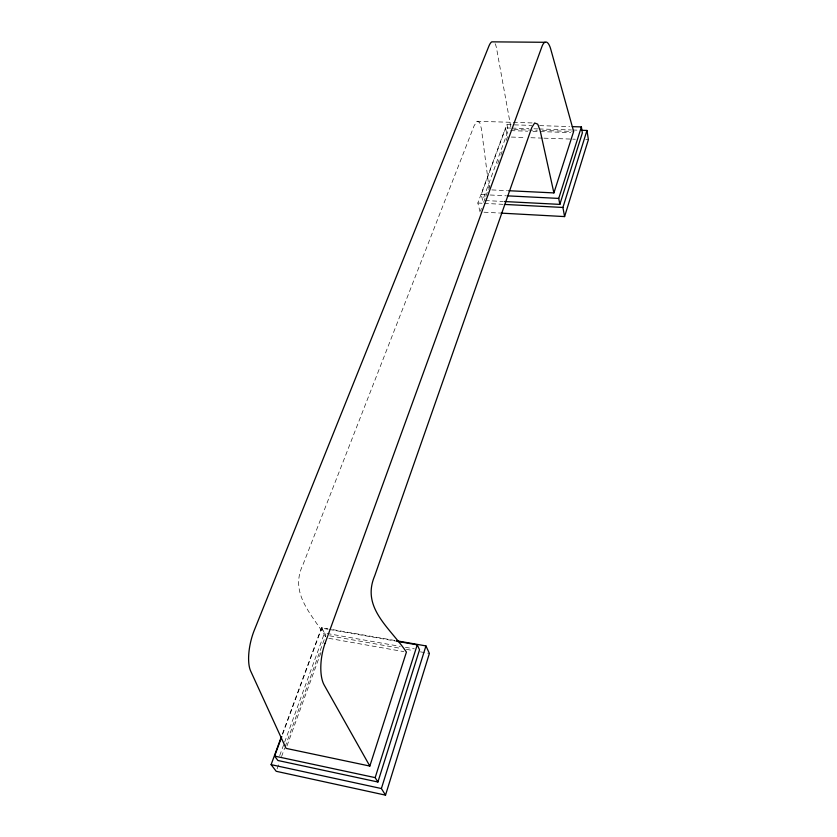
<?xml version="1.0" encoding="UTF-8"?>
<svg xmlns="http://www.w3.org/2000/svg" width="837" height="837" viewBox="0 0 837 837"><rect width="100%" height="100%" fill="white"/><g stroke="black" fill="none" stroke-linecap="round" stroke-linejoin="round"><path stroke-width="0.63" stroke-dasharray="4.18 3.14" d="M277.099 768.826L279.328 762.695M281.567 756.564L284.695 747.975M285.145 746.75L325.834 635.137L321.534 627.656L327.905 628.775M480.543 210.767L481.421 208.34M483.629 202.292L485.397 197.448M485.837 196.245L488.484 188.974M488.923 187.77L489.812 185.343M497.753 163.56L499.072 159.93M500.84 155.086L502.158 151.455M506.134 140.564L507.463 136.923L505.506 127.894L510.675 128.061M286.976 745.924L321.366 651.385M279.704 755.591L284.182 743.34M284.632 742.116L324.505 633.044L321.68 628.148L328.052 629.257M282.362 734.059L321.534 627.656M480.103 211.981L477.843 203.025L505.506 127.894M282.676 734.164L321.68 628.148M506.95 124.64L508.216 130.562L482.677 200.42L481.223 194.55L506.95 124.64L531.757 125.393M532.091 122.934L477.017 121.281L474.129 125.759L303.057 564.473C289.163 593.161 311.249 613.469 325.603 636.8M539.593 125.634L569.631 126.554M511.972 128.092L528.775 128.626M533.954 128.793L537.825 128.908M539.122 128.95L571.451 129.965M572.738 130.007L579.204 130.216M513.855 129.557L537.249 130.3M542.449 130.467L572.341 131.419M510.821 130.645L527.728 131.189M532.928 131.357L570.635 132.57M511.376 137.059L525.73 137.55M530.951 137.728L542.7 138.126M544.008 138.168L571.42 139.099M572.728 139.141L575.343 139.224M585.785 139.58L588.39 139.674M491.894 189.915L507.4 190.658M481.223 194.55L488.975 194.937M490.262 195L505.768 195.774M485.251 200.556L503.257 201.476M477.843 203.025L483.001 203.297M484.288 203.36L503.623 204.374M483.995 212.19L499.595 213.037M332.99 629.665L395.388 640.567M329.328 629.476L395.587 641.069M327.068 633.494L400.285 646.394M405.422 647.294L414.409 648.884M329.673 635.817L401.258 648.466M406.374 649.366L412.767 650.495M420.436 651.856L429.391 653.435M328.826 638.328L403.884 651.646M477.017 121.281L479.674 122.39L481.401 128.678L489.31 189.79M510.79 126.9L496.592 48.546A22.128 5.859 -86.2 0 0 495.065 43.576"/><path stroke-width="1.26" d="M281.462 736.508L271.115 764.641L276.2 771.285L385.522 795.15L429.391 653.435L425.949 645.913L396.665 640.786M500.892 213.111L564.588 216.584L588.39 139.674L586.967 130.457L581.799 130.3M385.522 795.15L381.39 788.538L425.949 645.913M564.588 216.584L562.914 207.461L586.967 130.457M281.776 736.602L274.599 756.093L277.905 760.498L377.905 781.999L419.546 649.784L417.244 644.856L396.853 641.288M504.544 201.539L559.838 204.385L582.343 132.947L581.391 126.91L572.246 126.638M377.905 781.999L375.164 777.625L417.244 644.856M559.838 204.385L558.729 198.411L581.391 126.91M544.814 42.289L491.79 41.85A22.128 5.859 -86.2 0 0 488.913 46.066L254.124 630.679A31.44 11.592 -76.9 0 0 250.556 670.803L286.076 748.383L369.828 766.064L406.426 652.096C390.209 627.865 360.988 607.965 374.725 575.783L531.777 127.548L534.655 123.008L537.71 124.148L540.147 130.551L553.906 192.908L508.687 190.721M553.906 192.908L573.648 131.461L550.725 49.101A22.432 6.56 89.3 0 0 541.947 46.569L325.038 643.381M507.055 195.837L558.729 198.411M504.91 204.437L562.914 207.461M274.599 756.093L375.164 777.625M271.115 764.641L381.39 788.538M369.828 766.064L324.076 684.844A32.068 13.141 -80.3 0 1 325.038 643.371"/></g></svg>
